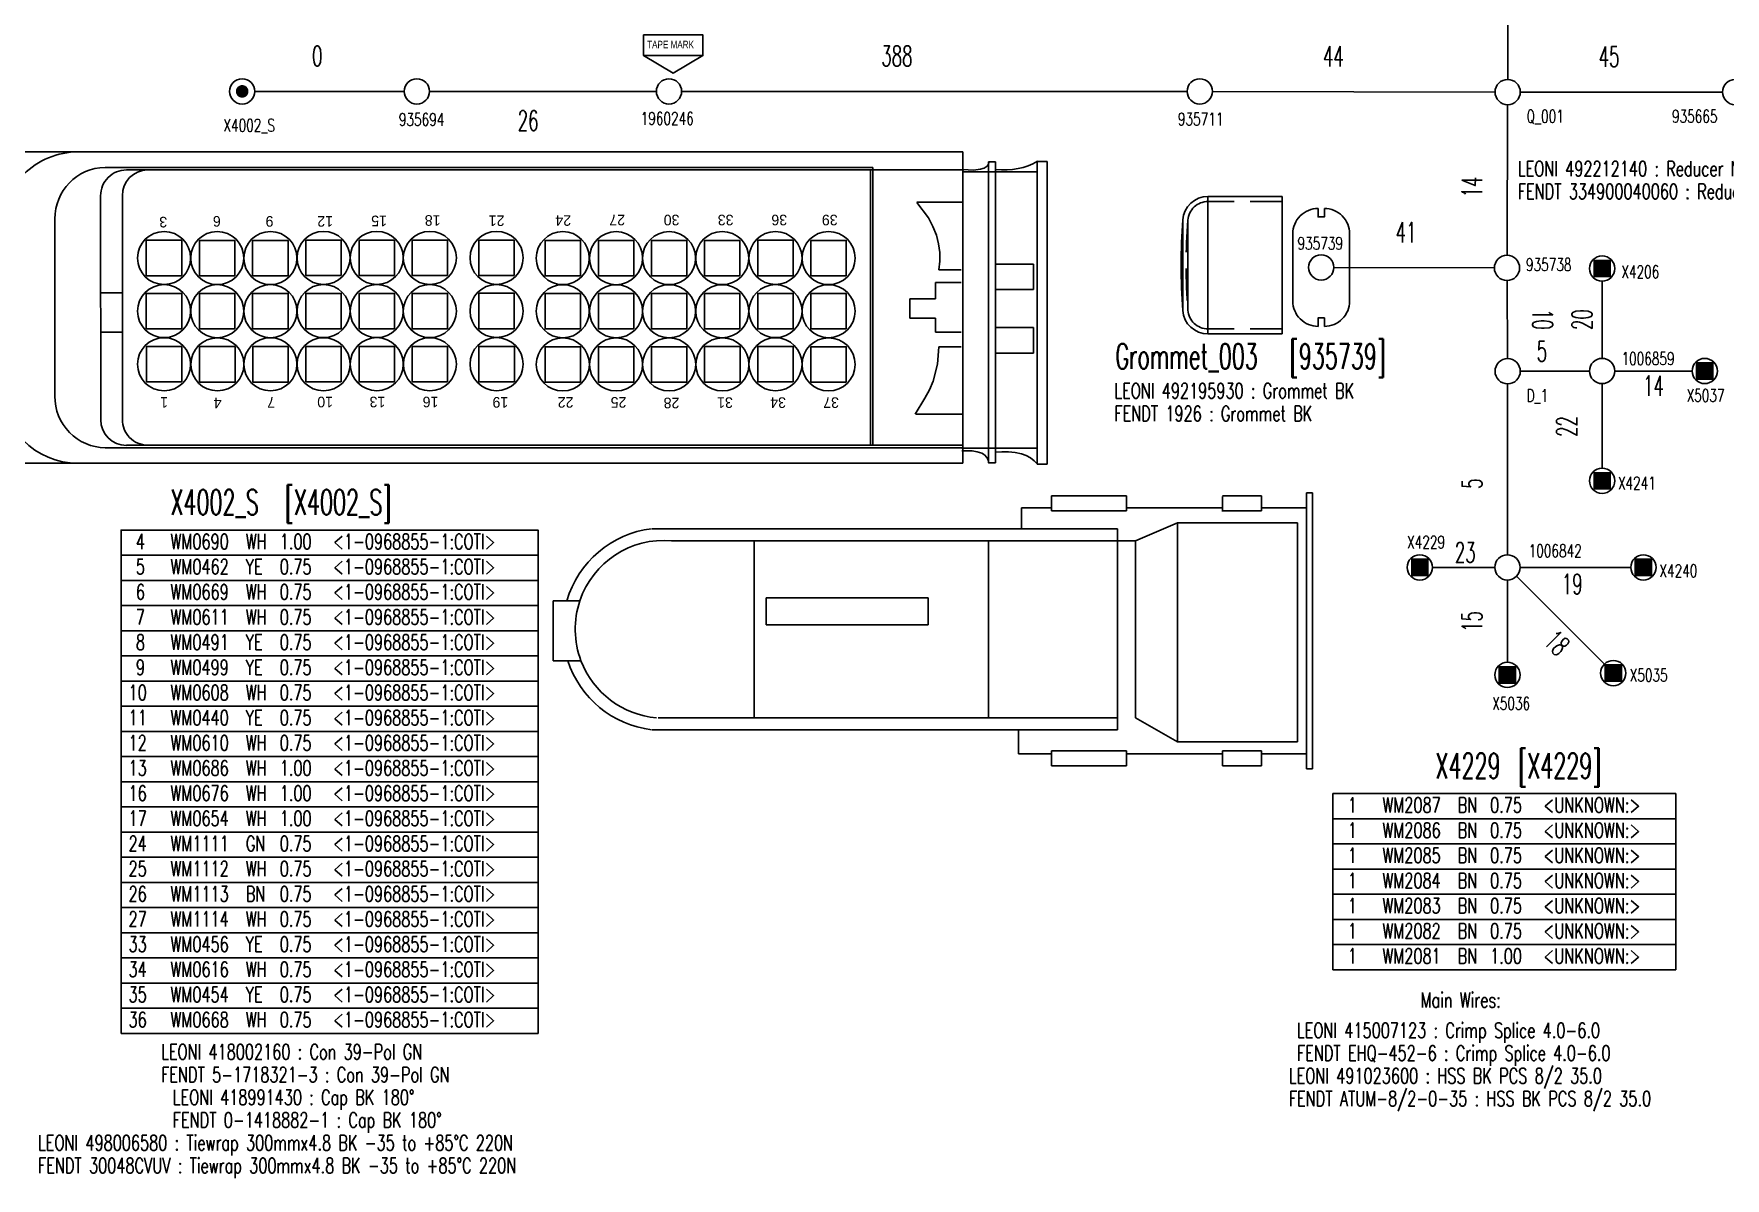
# Model space of a CAD drawing. Header units: millimetres. Extents: x -1 to 4489, y 0 to 1364.
# Drawn here: x 2803 to 3137.6, y 526.5 to 753 of the extents above; entities that cross this region are included whole.
import ezdxf

# ---------------------------------------------------------------- set-up
doc = ezdxf.new("R2010")
doc.units = ezdxf.units.MM
doc.linetypes.add('HIDDEN', pattern=[9.524999999999999, 6.35, -3.175])
doc.layers.add('A_ACHSEN', color=7, linetype='Continuous')
doc.layers.add('LAYER_0', color=7, linetype='Continuous')
doc.styles.add('HS-BUNDLE-DIMENSION', font='ROMANS.SHX', dxfattribs={"width": 0.6, "height": 4})
doc.styles.add('HS-COMP-DESCRIPTION', font='ROMANS.SHX', dxfattribs={"width": 0.6, "height": 5})
doc.styles.add('HS-NODE', font='ROMANS.SHX', dxfattribs={"width": 0.7, "height": 2.5})
doc.styles.add('HS-PART-NO', font='ROMANS.SHX', dxfattribs={"width": 0.7, "height": 3})
doc.styles.add('HS-WIRE', font='ROMANS.SHX', dxfattribs={"width": 0.7, "height": 3})
doc.linetypes.add('NW_19_FHW_OPEN', pattern='A,0.0001,["=",Standard,S=0.4,R=0,X=0,Y=-0.2],-0.0001,["[]",Standard,S=0.3,R=0,X=-0.05,Y=-0.15],-0.2', length=0.2002)
doc.linetypes.add('NW_19_PA6_CLOSED', pattern='A,0.0001,["=",Standard,S=0.4,R=0,X=0,Y=-0.2],-0.0001,["[]",Standard,S=0.3,R=0,X=-0.05,Y=-0.15],-0.2', length=0.2002)

# ---------------------------------------------------------------- blocks, each defined once
blk = doc.blocks.new('418002160')
at = {"layer": 'LAYER_0', "color": 7}
for points in [[(-95.83933970900162, 62.07541171625662), (-97.81643510900162, 62.07541171625662)], [(-97.81643510900162, 62.07541171625662), (-97.81643510900162, 2.17711171625664)], [(-95.90261970900161, 62.07541171625662), (-95.27751970900161, 61.37541171625664), (-94.5173897090016, 60.80141171625664), (-93.6693397090016, 60.35341171625663), (-92.77725970900161, 60.03141171625663), (-91.49583970900161, 59.75841171625663), (-90.18452970900162, 59.63941171625663), (-88.86152970900162, 59.63241171625663), (-87.54692970900162, 59.70941171625664)], [(-95.83933970900162, 2.17711171625664), (-95.83933970900162, 62.07541171625662)], [(-87.61062970900161, 2.241511716256639), (-87.61062970900161, 61.81641171625664)], [(-87.61062970900161, 61.81641171625664), (-86.2071297090016, 61.81641171625664)], [(-86.27082970900162, 61.87941171625663), (-86.24352970900162, 61.57841171625664), (-86.16302970900162, 61.28441171625663), (-85.87392970900162, 60.71741171625663), (-85.44692970900161, 60.24141171625664), (-84.93172970900162, 59.90541171625664), (-83.97482970900161, 59.59041171625663), (-82.96612970900162, 59.44341171625663), (-81.93572970900162, 59.41541171625663), (-80.91302970900162, 59.45741171625663)], [(-86.2071297090016, 61.81641171625664), (-86.2071297090016, 2.241511716256639)], [(-81.16782970900161, 0.2633117162566379), (-81.16782970900161, 61.87941171625663)], [(-81.16782970900161, 61.87941171625663), (93.86087029099838, 61.87941171625663)], [(93.86087029099838, 61.87941171625663), (108.5958702909984, 61.87941171625663)], [(109.1698702909984, 61.87941171625663), (109.1698702909984, 0.2633117162566379)], [(-87.54692970900162, 58.88341171625663), (-95.90261970900161, 58.88341171625663)], [(-80.91302970900162, 58.88341171625663), (-87.54692970900162, 58.88341171625663)], [(-81.10412970900161, 58.82041171625663), (88.52687029099837, 58.82041171625663)], [(-81.10202970900161, 58.27441171625664), (80.14787029099838, 58.30941171625663)], [(-63.37172970900161, 3.325111716256643), (-63.37172970900161, 58.30941171625663)], [(-62.87472970900163, 3.835411716256644), (-62.87472970900163, 58.30941171625663)], [(79.67187029099838, 58.30941171625663), (84.32687029099839, 58.30941171625663)], [(-71.85292970900161, 52.18441171625663), (-81.10412970900161, 52.18441171625663)], [(-76.38192970900161, 38.84591171625664), (-76.14392970900161, 42.30391171625664), (-75.29762970900161, 45.66741171625664), (-74.55772970900162, 47.36141171625663), (-73.63932970900161, 48.97841171625663), (-71.72552970900162, 52.18441171625663)], [(85.11087029099838, 53.21341171625663), (85.11087029099838, 8.932811716256637)], [(89.40187029099837, 53.27641171625663), (89.42987029099834, 8.941211716256632)], [(98.45287029099839, 48.61441171625664), (98.45287029099839, 13.53111171625665)], [(-58.09512970900161, 45.81091171625663), (-51.09512970900161, 45.81091171625663), (-51.09512970900161, 38.81091171625664), (-58.09512970900161, 38.81091171625664), (-58.09512970900161, 45.81091171625663)], [(-47.58882970900162, 45.79621171625664), (-40.58882970900162, 45.79621171625664), (-40.58882970900162, 38.79691171625663), (-47.58882970900162, 38.79691171625663), (-47.58882970900162, 45.79621171625664)], [(-37.07132970900162, 45.81021171625663), (-30.07132970900162, 45.81021171625663), (-30.07132970900162, 38.81021171625663), (-37.07132970900162, 38.81021171625663), (-37.07132970900162, 45.81021171625663)], [(-26.54612970900163, 45.82281171625664), (-19.54612970900163, 45.82281171625664), (-19.54612970900163, 38.82351171625663), (-26.54612970900163, 38.82351171625663), (-26.54612970900163, 45.82281171625664)], [(-16.04612970900163, 45.82701171625662), (-9.046129709001633, 45.82701171625662), (-9.046129709001633, 38.82771171625663), (-16.04612970900163, 38.82771171625663), (-16.04612970900163, 45.82701171625662)], [(-5.511129709001608, 45.81721171625664), (1.488870290998392, 45.81721171625664), (1.488870290998392, 38.81721171625664), (-5.511129709001608, 38.81721171625664), (-5.511129709001608, 45.81721171625664)], [(7.578870290998367, 45.77171171625663), (14.57887029099837, 45.77171171625663), (14.57887029099837, 38.77171171625663), (7.578870290998367, 38.77171171625663), (7.578870290998367, 45.77171171625663)], [(20.78787029099837, 45.79131171625663), (27.78787029099837, 45.79131171625663), (27.78787029099837, 38.79131171625664), (20.78787029099837, 38.79131171625664), (20.78787029099837, 45.79131171625663)], [(31.29487029099838, 45.77661171625664), (38.29487029099838, 45.77661171625664), (38.29487029099838, 38.77731171625665), (31.29487029099838, 38.77731171625665), (31.29487029099838, 45.77661171625664)], [(41.80887029099836, 45.79061171625663), (48.80887029099836, 45.79061171625663), (48.80887029099836, 38.79061171625663), (41.80887029099836, 38.79061171625663), (41.80887029099836, 45.79061171625663)], [(52.33687029099838, 45.80321171625663), (59.33687029099838, 45.80321171625663), (59.33687029099838, 38.80391171625664), (52.33687029099838, 38.80391171625664), (52.33687029099838, 45.80321171625663)], [(62.82987029099837, 45.80741171625664), (69.82987029099837, 45.80741171625664), (69.82987029099837, 38.80811171625665), (62.82987029099837, 38.80811171625665), (62.82987029099837, 45.80741171625664)], [(73.37187029099837, 45.79761171625664), (80.37187029099837, 45.79761171625664), (80.37187029099837, 38.79761171625664), (73.37187029099837, 38.79761171625664), (73.37187029099837, 45.79761171625664)], [(-95.13744970900161, 40.06671171625663), (-87.54692970900162, 40.06671171625663)], [(-95.13744970900161, 35.02741171625664), (-95.13744970900161, 40.06671171625663)], [(-76.38192970900161, 38.84591171625664), (-80.78282970900162, 38.84591171625664)], [(-87.54692970900162, 35.02741171625664), (-95.13744970900161, 35.02741171625664)], [(-80.78282970900162, 35.93461171625664), (-75.74352970900162, 35.93461171625664)], [(-75.74352970900162, 35.93461171625664), (-75.74352970900162, 33.15351171625665)], [(-58.08532970900163, 35.29201171625664), (-51.08462970900162, 35.29201171625664), (-51.08462970900162, 28.29201171625664), (-58.08532970900163, 28.29201171625664), (-58.08532970900163, 35.29201171625664)], [(-47.57832970900162, 35.27801171625664), (-40.57832970900162, 35.27801171625664), (-40.57832970900162, 28.27801171625664), (-47.57832970900162, 28.27801171625664), (-47.57832970900162, 35.27801171625664)], [(-37.06082970900162, 35.29131171625664), (-30.06082970900161, 35.29131171625664), (-30.06082970900161, 28.29201171625664), (-37.06082970900162, 28.29201171625664), (-37.06082970900162, 35.29131171625664)], [(-26.53912970900163, 35.30461171625664), (-19.53912970900163, 35.30461171625664), (-19.53912970900163, 28.30461171625664), (-26.53912970900163, 28.30461171625664), (-26.53912970900163, 35.30461171625664)], [(-16.03912970900163, 35.30881171625664), (-9.039129709001628, 35.30881171625664), (-9.039129709001628, 28.30881171625664), (-16.03912970900163, 28.30881171625664), (-16.03912970900163, 35.30881171625664)], [(-5.497129709001626, 35.29831171625665), (1.502870290998374, 35.29831171625665), (1.502870290998374, 28.29901171625664), (-5.497129709001626, 28.29901171625664), (-5.497129709001626, 35.29831171625665)], [(7.5858702909984, 35.25281171625664), (14.5858702909984, 35.25281171625664), (14.5858702909984, 28.25351171625664), (7.5858702909984, 28.25351171625664), (7.5858702909984, 35.25281171625664)], [(20.79487029099838, 35.27241171625664), (27.79487029099838, 35.27241171625664), (27.79487029099838, 28.27241171625664), (20.79487029099838, 28.27241171625664), (20.79487029099838, 35.27241171625664)], [(31.30187029099838, 35.25771171625664), (38.30187029099838, 35.25771171625664), (38.30187029099838, 28.25841171625665), (31.30187029099838, 28.25841171625665), (31.30187029099838, 35.25771171625664)], [(41.82287029099837, 35.27171171625663), (48.82287029099837, 35.27171171625663), (48.82287029099837, 28.27241171625664), (41.82287029099837, 28.27241171625664), (41.82287029099837, 35.27171171625663)], [(52.34387029099838, 35.28431171625665), (59.34387029099838, 35.28431171625665), (59.34387029099838, 28.28501171625665), (52.34387029099838, 28.28501171625665), (52.34387029099838, 35.28431171625665)], [(62.84387029099838, 35.28921171625663), (69.84387029099838, 35.28921171625663), (69.84387029099838, 28.28921171625663), (62.84387029099838, 28.28921171625663), (62.84387029099838, 35.28921171625663)], [(73.37887029099838, 35.27871171625664), (80.37887029099838, 35.27871171625664), (80.37887029099838, 28.27941171625663), (73.37887029099838, 28.27941171625663), (73.37887029099838, 35.27871171625664)], [(85.11087029099838, 35.95141171625664), (89.40187029099837, 35.97101171625663)], [(-70.6412297090016, 33.15351171625665), (-75.71202970900161, 33.15351171625665)], [(-70.6412297090016, 29.33011171625664), (-70.6412297090016, 33.15351171625665)], [(-95.13744970900161, 27.50031171625663), (-87.67432970900161, 27.50031171625663)], [(-95.13744970900161, 22.46101171625664), (-95.13744970900161, 27.50031171625663)], [(-75.74352970900162, 29.33011171625664), (-75.74352970900162, 26.11501171625663)], [(-75.71202970900161, 29.33011171625664), (-70.6412297090016, 29.33011171625664)], [(85.11087029099838, 28.14431171625664), (89.40887029099838, 28.14011171625664)], [(-75.74352970900162, 26.11501171625663), (-80.78282970900162, 26.11501171625663)], [(-80.78282970900162, 23.63841171625664), (-76.38192970900161, 23.63841171625664)], [(-76.38192970900161, 23.63841171625664), (-76.58422970900162, 21.92061171625664), (-76.57722970900161, 20.17761171625664), (-76.36092970900161, 18.44931171625664), (-75.93532970900162, 16.77351171625664), (-75.23392970900161, 15.00601171625664), (-74.32602970900162, 13.32251171625664), (-72.04472970900161, 10.25581171625663)], [(-58.08532970900163, 24.77801171625664), (-51.08462970900162, 24.77801171625664), (-51.08462970900162, 17.77871171625664), (-58.08532970900163, 17.77871171625664), (-58.08532970900163, 24.77801171625664)], [(-47.57832970900162, 24.76401171625665), (-40.57832970900162, 24.76401171625665), (-40.57832970900162, 17.76401171625665), (-47.57832970900162, 17.76401171625665), (-47.57832970900162, 24.76401171625665)], [(-37.06082970900162, 24.77801171625664), (-30.06082970900161, 24.77801171625664), (-30.06082970900161, 17.77801171625664), (-37.06082970900162, 17.77801171625664), (-37.06082970900162, 24.77801171625664)], [(-26.53912970900163, 24.79061171625663), (-19.53912970900163, 24.79061171625663), (-19.53912970900163, 17.79061171625665), (-26.53912970900163, 17.79061171625665), (-26.53912970900163, 24.79061171625663)], [(-16.03912970900163, 24.79481171625663), (-9.039129709001628, 24.79481171625663), (-9.039129709001628, 17.79551171625664), (-16.03912970900163, 17.79551171625664), (-16.03912970900163, 24.79481171625663)], [(-5.497129709001626, 24.78501171625665), (1.502870290998374, 24.78501171625665), (1.502870290998374, 17.78501171625665), (-5.497129709001626, 17.78501171625665), (-5.497129709001626, 24.78501171625665)], [(7.5858702909984, 24.73951171625664), (14.5858702909984, 24.73951171625664), (14.5858702909984, 17.73951171625664), (7.5858702909984, 17.73951171625664), (7.5858702909984, 24.73951171625664)], [(20.79487029099838, 24.75841171625665), (27.79487029099838, 24.75841171625665), (27.79487029099838, 17.75911171625664), (20.79487029099838, 17.75911171625664), (20.79487029099838, 24.75841171625665)], [(31.30187029099838, 24.74441171625664), (38.30187029099838, 24.74441171625664), (38.30187029099838, 17.74441171625664), (31.30187029099838, 17.74441171625664), (31.30187029099838, 24.74441171625664)], [(41.82287029099837, 24.75841171625665), (48.82287029099837, 24.75841171625665), (48.82287029099837, 17.75841171625665), (41.82287029099837, 17.75841171625665), (41.82287029099837, 24.75841171625665)], [(52.34387029099838, 24.77101171625664), (59.34387029099838, 24.77101171625664), (59.34387029099838, 17.77101171625664), (52.34387029099838, 17.77101171625664), (52.34387029099838, 24.77101171625664)], [(62.84387029099838, 24.77521171625663), (69.84387029099838, 24.77521171625663), (69.84387029099838, 17.77521171625663), (62.84387029099838, 17.77521171625663), (62.84387029099838, 24.77521171625663)], [(73.37887029099838, 24.76541171625664), (80.37887029099838, 24.76541171625664), (80.37887029099838, 17.76541171625664), (73.37887029099838, 17.76541171625664), (73.37887029099838, 24.76541171625664)], [(-87.67432970900161, 22.46101171625664), (-95.13744970900161, 22.46101171625664)], [(-72.04612970900162, 10.21381171625664), (-81.10412970900161, 10.21381171625664)], [(-95.90261970900161, 2.112711716256641), (-94.99779970900161, 2.599911716256642), (-94.0513297090016, 3.007311716256638), (-93.07356970900162, 3.335611716256636), (-92.07571970900162, 3.580611716256641), (-90.98609970900162, 3.752811716256637), (-89.8835297090016, 3.836811716256641), (-88.77612970900162, 3.841011716256645), (-87.67432970900161, 3.77171171625664)], [(-95.83933970900162, 4.218311716256636), (-87.61062970900161, 4.218311716256636)], [(-87.61062970900161, 4.218311716256636), (-81.23152970900162, 4.218311716256636)], [(-86.27082970900162, 2.241511716256639), (-86.26452970900161, 2.45921171625664), (-86.1994297090016, 2.672711716256643), (-86.08602970900162, 2.876411716256641), (-85.93342970900162, 3.065411716256634), (-85.75142970900161, 3.235511716256639), (-85.54912970900162, 3.381811716256635), (-85.33632970900162, 3.497311716256633), (-85.12282970900162, 3.580611716256641), (-84.65172970900161, 3.701011716256644), (-84.17222970900161, 3.782911716256642), (-83.68712970900162, 3.831911716256641), (-83.19712970900162, 3.852911716256642), (-82.21152970900161, 3.834711716256642), (-81.23152970900162, 3.77171171625664)], [(79.69987029099838, 3.835411716256644), (-81.35892970900161, 3.835411716256644)], [(84.32687029099839, 3.835411716256644), (79.67187029099838, 3.835411716256644)], [(-97.81643510900162, 2.17711171625664), (-95.83933970900162, 2.17711171625664)], [(-86.2071297090016, 2.241511716256639), (-87.61062970900161, 2.241511716256639)], [(93.86087029099838, 0.2633117162566379), (-81.16782970900161, 0.2633117162566379)], [(88.52687029099837, 3.325111716256643), (-63.37172970900161, 3.325111716256643)], [(108.5958702909984, 0.2633117162566379), (93.86087029099838, 0.2633117162566379)]]:
    blk.add_lwpolyline(points, dxfattribs=at)
for centre in [(-54.59582970900162, 42.31091171625663), (-44.08882970900162, 42.29691171625663), (-33.57132970900162, 42.31091171625663), (-23.04612970900163, 42.32351171625663), (-12.54612970900163, 42.32771171625663), (-2.011129709001608, 42.31721171625664), (11.07887029099837, 42.27171171625663), (24.28787029099837, 42.29131171625664), (34.79487029099838, 42.27731171625663), (45.30887029099836, 42.29061171625663), (55.83687029099838, 42.30391171625664), (66.32987029099837, 42.30811171625663), (76.87187029099837, 42.29761171625664), (-54.58532970900163, 31.79201171625664), (-44.07832970900162, 31.77801171625664), (-33.56082970900161, 31.79201171625664), (-23.03912970900163, 31.80461171625664), (-12.53912970900163, 31.80881171625664), (-2.004129709001631, 31.79901171625664), (11.0858702909984, 31.75351171625664), (24.29487029099838, 31.77241171625664), (34.80187029099838, 31.75841171625665), (45.32287029099837, 31.77241171625664), (55.84387029099838, 31.78501171625665), (66.34387029099838, 31.78921171625663), (76.87887029099838, 31.77941171625663), (-54.58532970900163, 21.27871171625664), (-44.07832970900162, 21.26471171625663), (-33.56082970900161, 21.27801171625664), (-23.03912970900163, 21.29131171625664), (-12.53912970900163, 21.29551171625664), (-2.004129709001631, 21.28501171625665), (11.0858702909984, 21.23951171625664), (24.29487029099838, 21.25911171625664), (34.80187029099838, 21.24441171625664), (45.32287029099837, 21.25841171625665), (55.84387029099838, 21.27101171625664), (66.34387029099838, 21.27591171625664), (76.87887029099838, 21.26541171625664)]:
    blk.add_circle(centre, 5.249859999999999, dxfattribs=at)
for centre, radius, start, end in [((93.86087029099838, 46.57321171625662), 15.3097, 0, 90), ((80.07787029099836, 53.27641171625663), 5.031879999999999, 359.25, 89.25400000000057), ((84.29887029099837, 53.26941171625663), 5.10328, 0.03320300000024431, 90), ((88.38687029099839, 48.74741171625664), 10.0695, 359.2200000000002, 89.22099999999944), ((88.38687029099839, 13.39391171625664), 10.0695, 270.7800000000002, 0.7793000000001382), ((93.86087029099838, 15.57231171625664), 15.3097, 270, 0), ((80.07787029099836, 8.867011716256641), 5.031879999999999, 270.7500000000009, 0.7460900000000742), ((84.32687029099839, 8.938411716256638), 5.10328, 270, 0.03320300000024431)]:
    blk.add_arc(centre, radius, start, end, dxfattribs=at)
for s, p in [('37', (-56.64612970900161, 48.83141171625662)), ('34', (-46.1650297090016, 48.83141171625662)), ('31', (-35.65592970900161, 48.83141171625662)), ('28', (-25.07612970900161, 48.91541171625663)), ('25', (-14.59712970900162, 48.78241171625663)), ('22', (-4.132129709001617, 48.78241171625663)), ('19', (8.77587029099837, 48.78241171625663)), ('16', (22.58687029099838, 48.71241171625664)), ('13', (33.09387029099838, 48.71241171625664)), ('10', (43.43987029099839, 48.71241171625664)), ('7', (54.91287029099837, 48.80341171625663)), ('4', (65.48987029099837, 48.88741171625664)), ('1', (76.08087029099838, 48.80341171625663)), ('39', (-56.38362970900161, 12.70161171625664)), ('36', (-46.39042970900161, 12.70161171625664)), ('33', (-35.78962970900162, 12.70161171625664)), ('30', (-25.09012970900162, 12.70161171625664)), ('27', (-14.33112970900163, 12.70161171625664)), ('24', (-3.656129709001618, 12.78911171625664)), ('21', (9.517870290998388, 12.83321171625664)), ('18', (22.17387029099837, 12.78911171625664)), ('15', (32.77187029099838, 12.87661171625665)), ('12', (43.43287029099835, 12.96411171625664)), ('9', (55.22087029099836, 12.96411171625664)), ('6', (65.65087029099837, 12.96411171625664)), ('3', (76.25587029099839, 13.11461171625665))]:
    blk.add_text(s, height=2.10021, dxfattribs=at).set_placement(p)
blk = doc.blocks.new('418991430')
at = {"layer": 'LAYER_0', "color": 7}
for points in [[(85.61769139511694, 77.12059965912233), (86.80569139511694, 77.12059965912233)], [(85.61769139511694, 22.47259965912232), (85.61769139511694, 77.12059965912233)], [(86.80569139511694, 77.12059965912233), (86.80569139511694, 22.47259965912232)], [(29.18769139511692, 69.99259965912233), (29.18769139511692, 74.15059965912235)], [(29.18769139511692, 74.15059965912235), (35.12769139511692, 74.15059965912235)], [(35.12769139511692, 76.52659965912233), (49.97769139511693, 76.52659965912233)], [(35.12769139511692, 73.55422365912233), (35.12769139511692, 76.52659965912233)], [(49.97769139511693, 76.52659965912233), (49.97769139511693, 73.55422365912233)], [(49.97769139511693, 74.15059965912235), (68.98569139511693, 74.15059965912235)], [(68.98569139511693, 76.52659965912233), (76.70769139511692, 76.52659965912233)], [(68.98569139511693, 73.70391165912233), (68.98569139511693, 76.3769116591223)], [(76.70769139511692, 76.52659965912233), (76.70769139511692, 73.55422365912233)], [(76.70769139511692, 74.15059965912235), (85.61769139511694, 74.15059965912235)], [(49.97769139511693, 73.55422365912233), (35.12769139511692, 73.55422365912233)], [(51.7596913951169, 67.61659965912233), (60.07569139511693, 71.17822365912235)], [(60.07569139511693, 71.17822365912235), (83.83569139511694, 71.17822365912235)], [(60.07569139511693, 71.17822365912235), (60.07569139511693, 27.81859965912231)], [(76.70769139511692, 73.55422365912233), (68.84313139511693, 73.55422365912233)], [(83.83569139511694, 27.81859965912231), (83.83569139511694, 71.17822365912235)], [(-43.86242860488305, 69.99259965912233), (48.19569139511694, 69.99259965912233)], [(-40.00142860488305, 67.61659965912233), (51.7596913951169, 67.61659965912233)], [(-23.66642860488306, 67.61659965912233), (-23.66642860488306, 32.57059965912234)], [(22.65369139511691, 67.61659965912233), (22.65369139511691, 32.57059965912234)], [(48.19569139511694, 69.99259965912233), (48.19569139511694, 30.19459965912232)], [(51.7596913951169, 67.61659965912233), (51.7596913951169, 32.57059965912234)], [(-63.46442860488308, 55.73659965912233), (-60.72727660488309, 55.73659965912233)], [(-63.46442860488308, 43.85422365912234), (-63.46442860488308, 55.73659965912233)], [(-60.72727660488309, 55.73659965912233), (-58.14218860488306, 55.73659965912233)], [(-21.29042860488307, 56.3305996591223), (10.77369139511691, 56.3305996591223)], [(-21.29042860488307, 50.98459965912231), (-21.29042860488307, 56.3305996591223)], [(10.77369139511691, 56.3305996591223), (10.77369139511691, 50.98459965912231)], [(10.77369139511691, 50.98459965912231), (-21.29042860488307, 50.98459965912231)], [(-60.54432460488309, 43.85422365912234), (-63.46442860488308, 43.85422365912234)], [(-57.92834860488306, 43.85422365912234), (-60.54432460488309, 43.85422365912234)], [(-39.01063660488305, 30.19459965912232), (-43.86242860488305, 30.19459965912232)], [(-40.00142860488305, 32.57059965912234), (-42.67442860488308, 32.57059965912234)], [(-31.73770060488307, 32.57059965912234), (-40.00142860488305, 32.57059965912234)], [(48.19569139511694, 30.19459965912232), (-39.01063660488305, 30.19459965912232)], [(48.19569139511694, 32.57059965912234), (-31.73770060488307, 32.57059965912234)], [(28.59369139511691, 30.19459965912232), (28.59369139511691, 25.44259965912232)], [(51.7596913951169, 32.57059965912234), (60.07569139511693, 27.81859965912231)], [(60.07569139511693, 27.81859965912231), (83.83569139511694, 27.81859965912231)], [(28.59369139511691, 25.44259965912232), (35.12769139511692, 25.44259965912232)], [(35.12769139511692, 26.03659965912231), (49.97769139511693, 26.03659965912231)], [(35.12769139511692, 25.44259965912232), (35.12769139511692, 26.03659965912231)], [(35.12769139511692, 23.06659965912231), (35.12769139511692, 25.44259965912232)], [(49.97769139511693, 26.03659965912231), (49.97769139511693, 25.44259965912232)], [(49.97769139511693, 25.44259965912232), (68.98569139511693, 25.44259965912232)], [(49.97769139511693, 25.44259965912232), (49.97769139511693, 23.06659965912231)], [(68.98569139511693, 26.03659965912231), (76.70769139511692, 26.03659965912231)], [(68.98569139511693, 25.44259965912232), (68.98569139511693, 26.03659965912231)], [(68.98569139511693, 23.06659965912231), (68.98569139511693, 25.44259965912232)], [(76.70769139511692, 26.03659965912231), (76.70769139511692, 25.44259965912232)], [(76.70769139511692, 25.44259965912232), (85.61769139511694, 25.44259965912232)], [(76.70769139511692, 25.44259965912232), (76.70769139511692, 23.06659965912231)], [(49.97769139511693, 23.06659965912231), (35.12769139511692, 23.06659965912231)], [(76.70769139511692, 23.06659965912231), (68.98569139511693, 23.06659965912231)], [(86.80569139511694, 22.47259965912232), (85.61769139511694, 22.47259965912232)]]:
    blk.add_lwpolyline(points, dxfattribs=at)
for radius, start, end in [(20.0527272, 97.09300000000016, 163.6599999999994), (17.5852512, 85.15599999999972, 161.2799999999994), (17.5852512, 161.2799999999994, 200.7700000000004), (20.0527272, 198.1200000000002, 262.9099999999999), (17.5852512, 200.7700000000004, 265.1599999999996)]:
    blk.add_arc((-41.48642860488305, 50.09359965912232), radius, start, end, dxfattribs=at)
blk = doc.blocks.new('497003101')
at = {"layer": 'LAYER_0', "color": 7}
for points in [[(-5.8712, 7.555600000000005), (-5.8712, 3.4916), (5.868, 3.4916), (5.868, 7.555600000000005), (-5.8712, 7.555600000000005)], [(-5.8712, 3.4916), (0, 0), (5.868, 3.4916)]]:
    blk.add_lwpolyline(points, dxfattribs=at)
at = {"layer": 'LAYER_0', "color": 7, "oblique": 0.8, "width": 0.8}
blk.add_text('TAPE MARK', height=1.5, dxfattribs=at).set_placement((-5.186189014176543, 4.909652966348208))
blk = doc.blocks.new('A$C757F0606')
at = {"layer": 'A_ACHSEN', "color": 7, "linetype": 'Continuous'}
for p, q in [((19.99603027134737, 27.19999998346421), (5.304593652047799, 27.19999998346421)), ((19.99603027134737, -1.653583581173734e-08), (19.99603027134737, 27.19999998346421)), ((19.99603027134737, -1.653583581173734e-08), (5.304593652047799, -1.653583581173734e-08))]:
    blk.add_line(p, q, dxfattribs=at)
at = {"layer": 'A_ACHSEN', "color": 9, "linetype": 'Continuous'}
for p, q in [((5.304593652047799, 27.19999998346421), (5.304593652047799, -1.653583581173734e-08)), ((0.3174504595475014, 22.55833331676425), (0.3174504595475014, 4.64166665016424)), ((1.314879098047925, 4.713333316764221), (1.314879098047925, 22.48666665016415))]:
    blk.add_line(p, q, dxfattribs=at)
at = {"layer": 'A_ACHSEN', "color": 8, "linetype": 'HIDDEN'}
for p, q in [((19.99603027134737, 26.19999998346421), (5.304593652047799, 26.19999998346421)), ((19.99603027134737, 0.9999999834641642), (5.304593652047799, 0.9999999834641642))]:
    blk.add_line(p, q, dxfattribs=at)
at = {"layer": 'A_ACHSEN', "color": 7, "linetype": 'Continuous'}
for centre, radius, start, end in [((5.304593652047799, 22.19999998346421), 5, 90, 175.8902793381988), ((124.9960302713474, 13.59999998346419), 125, 175.8902793381988, 184.1097206618012), ((5.304593652047799, 4.999999983464164), 5, 184.1097206618012, 270)]:
    blk.add_arc(centre, radius, start, end, dxfattribs=at)
at = {"layer": 'A_ACHSEN', "color": 8, "linetype": 'HIDDEN'}
for centre, radius, start, end in [((5.304593652047799, 22.19999998346421), 4, 90, 175.8902793381988), ((124.9960302713474, 13.59999998346419), 124, 175.8902793381988, 184.1097206618012), ((5.304593652047799, 4.999999983464164), 4, 184.1097206618012, 270)]:
    blk.add_arc(centre, radius, start, end, dxfattribs=at)

msp = doc.modelspace()

# ---------------------------------------------------------------- linework, layer by layer
at = {"color": 7, "ltscale": 8}
for points in [[(3094.571097707475, 743.9352992378263), (3094.667039292525, 785.1847197621737)], [(2846.721889, 741.568116), (2876.276944, 741.568116)], [(3036.153936057438, 741.5626650576087), (3092.065288942561, 741.4407569423913)], [(3097.065283, 741.435306), (3137.065283, 741.435306)], [(3094.444426541865, 709.1332075021897), (3094.555929458135, 738.9353234978103)], [(3094.45099170587, 704.1332756815531), (3094.54936429413, 688.684376318447)], [(3113.246316, 688.73283), (3113.246316, 704.012564)], [(3097.065274608287, 686.1909045376082), (3110.746324391713, 686.2263524623919)], [(3115.746316, 686.23283), (3131.048897, 686.23283)], [(3094.516136640041, 649.872707710195), (3094.561899359959, 683.684429289805)], [(3113.246316, 667.012564), (3113.246316, 683.73283)], [(3079.682629, 647.37271), (3092.012753, 647.37271)], [(3097.012753, 647.37271), (3118.91448, 647.37271)], [(3094.512753, 628.594464), (3094.512753, 644.87271)], [(3096.281732314406, 645.6061562405002), (3113.687343685594, 628.2244107594998)]]:
    msp.add_lwpolyline(points, dxfattribs=at)
at = {"color": 7, "linetype": 'Continuous'}
for points in [[(2843.596889, 741.568116, 1.25, 1.25, 1), (2844.846889, 741.568116, 1.25, 1.25, 1)], [(3112.362432522724, 705.6286805195507, 1.767766960898598, 1.767766960898598, 0), (3114.130199483622, 705.6286805195507, 1.767766960898598, 1.767766960898598, 0), (3114.130199483622, 707.3964474804493, 1.767766960898598, 1.767766960898598, 0), (3112.362432522724, 707.3964474804493, 1.767766960898598, 1.767766960898598, 0)], [(3112.362432522724, 707.3964474804493, 1.767766960898598, 1.767766960898598, 0), (3114.130199483622, 707.3964474804493, 1.767766960898598, 1.767766960898598, 0), (3114.130199483622, 705.6286805195507, 1.767766960898598, 1.767766960898598, 0), (3112.362432522724, 705.6286805195507, 1.767766960898598, 1.767766960898598, 0)], [(3132.665013522724, 685.3489465195507, 1.767766960898598, 1.767766960898598, 0), (3134.432780483622, 685.3489465195507, 1.767766960898598, 1.767766960898598, 0), (3134.432780483622, 687.1167134804493, 1.767766960898598, 1.767766960898598, 0), (3132.665013522724, 687.1167134804493, 1.767766960898598, 1.767766960898598, 0)], [(3132.665013522724, 687.1167134804493, 1.767766960898598, 1.767766960898598, 0), (3134.432780483622, 687.1167134804493, 1.767766960898598, 1.767766960898598, 0), (3134.432780483622, 685.3489465195507, 1.767766960898598, 1.767766960898598, 0), (3132.665013522724, 685.3489465195507, 1.767766960898598, 1.767766960898598, 0)], [(3112.362432522724, 663.6286805195507, 1.767766960898598, 1.767766960898598, 0), (3114.130199483622, 663.6286805195507, 1.767766960898598, 1.767766960898598, 0), (3114.130199483622, 665.3964474804493, 1.767766960898598, 1.767766960898598, 0), (3112.362432522724, 665.3964474804493, 1.767766960898598, 1.767766960898598, 0)], [(3112.362432522724, 665.3964474804493, 1.767766960898598, 1.767766960898598, 0), (3114.130199483622, 665.3964474804493, 1.767766960898598, 1.767766960898598, 0), (3114.130199483622, 663.6286805195507, 1.767766960898598, 1.767766960898598, 0), (3112.362432522724, 663.6286805195507, 1.767766960898598, 1.767766960898598, 0)], [(3076.298745522724, 646.4888265195507, 1.767766960898598, 1.767766960898598, 0), (3078.066512483622, 646.4888265195507, 1.767766960898598, 1.767766960898598, 0), (3078.066512483622, 648.2565934804493, 1.767766960898598, 1.767766960898598, 0), (3076.298745522724, 648.2565934804493, 1.767766960898598, 1.767766960898598, 0)], [(3076.298745522724, 648.2565934804493, 1.767766960898598, 1.767766960898598, 0), (3078.066512483622, 648.2565934804493, 1.767766960898598, 1.767766960898598, 0), (3078.066512483622, 646.4888265195507, 1.767766960898598, 1.767766960898598, 0), (3076.298745522724, 646.4888265195507, 1.767766960898598, 1.767766960898598, 0)], [(3120.530596522723, 646.4888265195507, 1.767766960898598, 1.767766960898598, 0), (3122.298363483622, 646.4888265195507, 1.767766960898598, 1.767766960898598, 0), (3122.298363483622, 648.2565934804493, 1.767766960898598, 1.767766960898598, 0), (3120.530596522723, 648.2565934804493, 1.767766960898598, 1.767766960898598, 0)], [(3120.530596522723, 648.2565934804493, 1.767766960898598, 1.767766960898598, 0), (3122.298363483622, 648.2565934804493, 1.767766960898598, 1.767766960898598, 0), (3122.298363483622, 646.4888265195507, 1.767766960898598, 1.767766960898598, 0), (3120.530596522723, 646.4888265195507, 1.767766960898598, 1.767766960898598, 0)], [(3093.628869522724, 625.2105805195507, 1.767766960898598, 1.767766960898598, 0), (3095.396636483622, 625.2105805195507, 1.767766960898598, 1.767766960898598, 0), (3095.396636483622, 626.9783474804493, 1.767766960898598, 1.767766960898598, 0), (3093.628869522724, 626.9783474804493, 1.767766960898598, 1.767766960898598, 0)], [(3093.628869522724, 626.9783474804493, 1.767766960898598, 1.767766960898598, 0), (3095.396636483622, 626.9783474804493, 1.767766960898598, 1.767766960898598, 0), (3095.396636483622, 625.2105805195507, 1.767766960898598, 1.767766960898598, 0), (3093.628869522724, 625.2105805195507, 1.767766960898598, 1.767766960898598, 0)], [(3114.572439522723, 625.5739735195507, 1.767766960898598, 1.767766960898598, 0), (3116.340206483622, 625.5739735195507, 1.767766960898598, 1.767766960898598, 0), (3116.340206483622, 627.3417404804493, 1.767766960898598, 1.767766960898598, 0), (3114.572439522723, 627.3417404804493, 1.767766960898598, 1.767766960898598, 0)], [(3114.572439522723, 627.3417404804493, 1.767766960898598, 1.767766960898598, 0), (3116.340206483622, 627.3417404804493, 1.767766960898598, 1.767766960898598, 0), (3116.340206483622, 625.5739735195507, 1.767766960898598, 1.767766960898598, 0), (3114.572439522723, 625.5739735195507, 1.767766960898598, 1.767766960898598, 0)]]:
    msp.add_lwpolyline(points, format="xyseb", close=True, dxfattribs=at)
at = {"color": 7, "linetype": 'NW_19_PA6_CLOSED', "ltscale": 8}
for points in [[(2881.276944, 741.568116), (2926.153338, 741.568116)], [(2931.153338, 741.568116), (3031.153942, 741.568116)]]:
    msp.add_lwpolyline(points, dxfattribs=at)
at = {"color": 5, "linetype": 'Continuous'}
for points in [[(3057.04947, 718.4035536666667), (3057.04947, 716.736887), (3058.29947, 716.736887), (3058.29947, 718.4035536666667)], [(3052.04947, 713.4035536666667), (3052.049469976068, 700.070220353526)], [(3063.29947, 713.4035536666667), (3063.299469976068, 700.0702203131408)], [(3057.049469958119, 695.070220335577), (3057.049469964102, 696.7368870022436), (3058.299469964102, 696.7368869977564), (3058.299469958119, 695.0702203310898)]]:
    msp.add_lwpolyline(points, dxfattribs=at)
at = {"color": 7, "linetype": 'NW_19_FHW_OPEN', "ltscale": 8}
msp.add_lwpolyline([(3060.174460060116, 706.729837225283), (3091.935082939885, 706.640274774717)], dxfattribs=at)
at = {"color": 7, "linetype": 'Continuous'}
for points in [[(2820.252608170714, 649.7855996878751), (2820.252608170714, 654.7655996878751), (2902.752608170714, 654.7655996878751), (2902.752608170714, 649.7855996878751), (2820.252608170714, 649.7855996878751)], [(2820.252608170714, 644.8055996878751), (2820.252608170714, 649.7855996878751), (2902.752608170714, 649.7855996878751), (2902.752608170714, 644.8055996878751), (2820.252608170714, 644.8055996878751)], [(2820.252608170714, 639.8255996878751), (2820.252608170714, 644.8055996878751), (2902.752608170714, 644.8055996878751), (2902.752608170714, 639.8255996878751), (2820.252608170714, 639.8255996878751)], [(2820.252608170714, 634.845599687875), (2820.252608170714, 639.8255996878751), (2902.752608170714, 639.8255996878751), (2902.752608170714, 634.845599687875), (2820.252608170714, 634.845599687875)], [(2820.252608170714, 629.8655996878751), (2820.252608170714, 634.8455996878752), (2902.752608170714, 634.8455996878752), (2902.752608170714, 629.8655996878751), (2820.252608170714, 629.8655996878751)], [(2820.252608170714, 624.8855996878751), (2820.252608170714, 629.8655996878751), (2902.752608170714, 629.8655996878751), (2902.752608170714, 624.8855996878751), (2820.252608170714, 624.8855996878751)], [(2820.252608170714, 619.9055996878751), (2820.252608170714, 624.8855996878751), (2902.752608170714, 624.8855996878751), (2902.752608170714, 619.9055996878751), (2820.252608170714, 619.9055996878751)], [(2820.252608170714, 614.9255996878751), (2820.252608170714, 619.9055996878751), (2902.752608170714, 619.9055996878751), (2902.752608170714, 614.9255996878751), (2820.252608170714, 614.9255996878751)], [(2820.252608170714, 609.9455996878751), (2820.252608170714, 614.9255996878751), (2902.752608170714, 614.9255996878751), (2902.752608170714, 609.9455996878751), (2820.252608170714, 609.9455996878751)], [(2820.252608170714, 604.965599687875), (2820.252608170714, 609.9455996878751), (2902.752608170714, 609.9455996878751), (2902.752608170714, 604.965599687875), (2820.252608170714, 604.965599687875)], [(2820.252608170714, 599.985599687875), (2820.252608170714, 604.965599687875), (2902.752608170714, 604.965599687875), (2902.752608170714, 599.985599687875), (2820.252608170714, 599.985599687875)], [(3059.999172311128, 597.6338348636328), (3059.999172311128, 602.6138348636329), (3127.799172311128, 602.6138348636329), (3127.799172311128, 597.6338348636328), (3059.999172311128, 597.6338348636328)], [(2820.252608170714, 595.0055996878751), (2820.252608170714, 599.9855996878752), (2902.752608170714, 599.9855996878752), (2902.752608170714, 595.0055996878751), (2820.252608170714, 595.0055996878751)], [(3059.999172311128, 592.6538348636328), (3059.999172311128, 597.6338348636328), (3127.799172311128, 597.6338348636328), (3127.799172311128, 592.6538348636328), (3059.999172311128, 592.6538348636328)], [(2820.252608170714, 590.0255996878751), (2820.252608170714, 595.0055996878751), (2902.752608170714, 595.0055996878751), (2902.752608170714, 590.0255996878751), (2820.252608170714, 590.0255996878751)], [(3059.999172311128, 587.6738348636328), (3059.999172311128, 592.6538348636328), (3127.799172311128, 592.6538348636328), (3127.799172311128, 587.6738348636328), (3059.999172311128, 587.6738348636328)], [(2820.252608170714, 585.0455996878751), (2820.252608170714, 590.0255996878751), (2902.752608170714, 590.0255996878751), (2902.752608170714, 585.0455996878751), (2820.252608170714, 585.0455996878751)], [(3059.999172311128, 582.6938348636329), (3059.999172311128, 587.6738348636329), (3127.799172311128, 587.6738348636329), (3127.799172311128, 582.6938348636329), (3059.999172311128, 582.6938348636329)], [(2820.252608170714, 580.0655996878751), (2820.252608170714, 585.0455996878751), (2902.752608170714, 585.0455996878751), (2902.752608170714, 580.0655996878751), (2820.252608170714, 580.0655996878751)], [(3059.999172311128, 577.7138348636329), (3059.999172311128, 582.6938348636329), (3127.799172311128, 582.6938348636329), (3127.799172311128, 577.7138348636329), (3059.999172311128, 577.7138348636329)], [(2820.252608170714, 575.0855996878751), (2820.252608170714, 580.0655996878751), (2902.752608170714, 580.0655996878751), (2902.752608170714, 575.0855996878751), (2820.252608170714, 575.0855996878751)], [(3059.999172311128, 572.7338348636329), (3059.999172311128, 577.7138348636329), (3127.799172311128, 577.7138348636329), (3127.799172311128, 572.7338348636329), (3059.999172311128, 572.7338348636329)], [(2820.252608170714, 570.1055996878752), (2820.252608170714, 575.0855996878752), (2902.752608170714, 575.0855996878752), (2902.752608170714, 570.1055996878752), (2820.252608170714, 570.1055996878752)], [(3059.999172311128, 567.7538348636328), (3059.999172311128, 572.7338348636329), (3127.799172311128, 572.7338348636329), (3127.799172311128, 567.7538348636328), (3059.999172311128, 567.7538348636328)], [(2820.252608170714, 565.1255996878751), (2820.252608170714, 570.1055996878752), (2902.752608170714, 570.1055996878752), (2902.752608170714, 565.1255996878751), (2820.252608170714, 565.1255996878751)], [(2820.252608170714, 560.1455996878751), (2820.252608170714, 565.1255996878751), (2902.752608170714, 565.1255996878751), (2902.752608170714, 560.1455996878751), (2820.252608170714, 560.1455996878751)], [(2820.252608170714, 555.1655996878751), (2820.252608170714, 560.1455996878751), (2902.752608170714, 560.1455996878751), (2902.752608170714, 555.1655996878751), (2820.252608170714, 555.1655996878751)]]:
    msp.add_lwpolyline(points, dxfattribs=at)
for centre in [(2844.221889, 741.568116), (2878.776944, 741.568116), (2928.653338, 741.568116), (3033.653942, 741.568116), (3094.565283, 741.435306), (3139.565283, 741.435306), (3057.67447, 706.736887), (3094.435073, 706.633225), (3113.246316, 706.512564), (3094.565283, 686.184427), (3113.246316, 686.23283), (3133.548897, 686.23283), (3113.246316, 664.512564), (3077.182629, 647.37271), (3094.512753, 647.37271), (3121.41448, 647.37271), (3094.512753, 626.094464), (3115.456323, 626.457857)]:
    msp.add_circle(centre, 2.5, dxfattribs=at)
at = {"color": 5, "linetype": 'Continuous'}
for centre, radius, start, end in [((3057.04447, 713.4085536666668), 4.995002502501767, 89.94264688650901, 180.057353113491), ((3058.30447, 713.4085536666668), 4.995002502501767, 359.942646886509, 90.05735311349098), ((3057.044469976063, 700.0652203356084, -2.394990249324041e-08), 4.995002502515296, 179.9426466809842, 270.0573529076581), ((3058.304469976064, 700.0652203310582, -2.394990250155607e-08), 4.995002502488238, 269.942646680671, 0.05735290796619281)]:
    msp.add_arc(centre, radius, start, end, dxfattribs=at)

# ---------------------------------------------------------------- block references
for name, p in [('497003101', (2929.504276969627, 745.1775928547268)), ('A$C757F0606', (3029.972966397387, 693.5741637906574)), ('418991430', (2969.175040828616, 585.0345976017979))]:
    msp.add_blockref(name, p)
at = {"rotation": 180}
msp.add_blockref('418002160', (2905.63959622292, 729.8614137965096), dxfattribs=at)

# ---------------------------------------------------------------- texts
at = {"color": 1, "linetype": 'Continuous', "ltscale": 8, "style": 'HS-BUNDLE-DIMENSION', "width": 0.6}
for s, p in [('0', (2858.043911, 746.568116)), ('388', (2970.6535796, 746.568116)), ('45', (3112.565283, 746.435306)), ('26', (2898.727502, 733.792327)), ('14', (3121.367349, 681.294303)), ('23', (3084.114679, 648.325604)), ('19', (3105.273444, 642.062711))]:
    msp.add_text(s, height=4, dxfattribs=at).set_placement(p)
for s, rotation, p in [('44', 359.875073503658, (3058.029380284782, 746.5149801148767)), ('14', 89.7856321109338, (3089.487191995621, 720.5727644837293)), ('41', 359.8384308507478, (3072.392810749434, 711.6954023202311)), ('10', 270.3648323300341, (3099.487055636894, 698.4855432117398)), ('20', 90, (3111.273351, 694.344724)), ('5', 0.1484543927386152, (3100.323064, 688.123862)), ('22', 90, (3108.246316, 673.2006704)), ('5', 89.92245265881893, (3089.53376957961, 662.9041640800829)), ('15', 90, (3089.512753, 634.6057624)), ('18', 315.0393078029273, (3101.449876, 632.457302))]:
    msp.add_text(s, height=4, rotation=rotation, dxfattribs=at).set_placement(p)
at = {"color": 5, "linetype": 'Continuous'}
for s, height, style, width, p in [('X4002_S', 2.5, 'HS-NODE', 0.7, (2840.514055, 733.59794)), ('935694', 2.5, 'HS-NODE', 0.7, (2875.210874, 734.753)), ('1960246', 2.5, 'HS-NODE', 0.7, (2923.059848, 734.962405)), ('935711', 2.5, 'HS-NODE', 0.7, (3029.333093, 734.839578)), ('Q_001', 2.5, 'HS-NODE', 0.7, (3098.315283, 735.385306)), ('935665', 2.5, 'HS-NODE', 0.7, (3127.072949784193, 735.385306)), ('935739', 2.5, 'HS-NODE', 0.7, (3052.987656005325, 710.2487481105381)), ('935738', 2.5, 'HS-NODE', 0.7, (3098.185073, 706.036405)), ('X4206', 2.5, 'HS-NODE', 0.7, (3117.059158, 704.609133)), (' [935739]', 5, 'HS-COMP-DESCRIPTION', 0.6, (3049.393349100526, 686.6440016491842)), ('1006859', 2.5, 'HS-NODE', 0.7, (3117.084808, 687.430629)), ('D_1', 2.5, 'HS-NODE', 0.7, (3098.315283, 680.134427)), ('X5037', 2.5, 'HS-NODE', 0.7, (3129.957962, 680.153105)), (' [X4002_S]', 5, 'HS-COMP-DESCRIPTION', 0.6, (2850.614796456428, 657.7655996878751)), ('X4241', 2.5, 'HS-NODE', 0.7, (3116.372236, 662.800096)), ('X4229', 2.5, 'HS-NODE', 0.7, (3074.678449, 651.12271)), ('1006842', 2.5, 'HS-NODE', 0.7, (3098.71633, 649.396313)), ('X4240', 2.5, 'HS-NODE', 0.7, (3124.59481, 645.458362)), ('X5035', 2.5, 'HS-NODE', 0.7, (3118.714999, 624.803467)), ('X5036', 2.5, 'HS-NODE', 0.7, (3091.505198, 619.208469)), (' [X4229]', 5, 'HS-COMP-DESCRIPTION', 0.6, (3094.592029453986, 605.6138348636327)), ('WM1111 ', 3, 'HS-WIRE', 0.7, (2830.052608170714, 591.2255996878752)), ('GN ', 3, 'HS-WIRE', 0.7, (2844.952608170714, 591.2255996878752)), ('0.75 ', 3, 'HS-WIRE', 0.7, (2851.652608170714, 591.2255996878752)), (' <1-0968855-1:COTI>  ', 3, 'HS-WIRE', 0.7, (2860.752608170714, 591.2255996878752)), ('WM1112 ', 3, 'HS-WIRE', 0.7, (2830.052608170714, 586.2455996878751)), ('WH ', 3, 'HS-WIRE', 0.7, (2844.952608170714, 586.2455996878751)), ('0.75 ', 3, 'HS-WIRE', 0.7, (2851.652608170714, 586.2455996878751)), (' <1-0968855-1:COTI>  ', 3, 'HS-WIRE', 0.7, (2860.752608170714, 586.2455996878751)), ('WM1113 ', 3, 'HS-WIRE', 0.7, (2830.052608170714, 581.2655996878751)), ('BN ', 3, 'HS-WIRE', 0.7, (2844.952608170714, 581.2655996878751)), ('0.75 ', 3, 'HS-WIRE', 0.7, (2851.652608170714, 581.2655996878751)), (' <1-0968855-1:COTI>  ', 3, 'HS-WIRE', 0.7, (2860.752608170714, 581.2655996878751)), ('WM1114 ', 3, 'HS-WIRE', 0.7, (2830.052608170714, 576.2855996878751)), ('WH ', 3, 'HS-WIRE', 0.7, (2844.952608170714, 576.2855996878751)), ('0.75 ', 3, 'HS-WIRE', 0.7, (2851.652608170714, 576.2855996878751)), (' <1-0968855-1:COTI>  ', 3, 'HS-WIRE', 0.7, (2860.752608170714, 576.2855996878751))]:
    msp.add_text(s, height=height, dxfattribs=dict(at, style=style, width=width)).set_placement(p)
at = {"color": 200, "linetype": 'Continuous', "style": 'HS-PART-NO', "width": 0.7}
for s, p in [('LEONI 492212140 : Reducer ND22-19 for convolute tube', (3096.589088517412, 724.7687805265396)), ('FENDT 334900040060 : Reducer ND22-19 for convolute tube', (3096.589088517412, 720.2687805265396)), ('LEONI 492195930 : Grommet BK', (3016.776452578965, 680.8172361724128)), ('FENDT 1926 : Grommet BK', (3016.776452578965, 676.3172361724128)), ('LEONI 415007123 : Crimp Splice 4.0-6.0', (3052.899172311128, 554.2538348636328)), ('LEONI 418002160 : Con 39-Pol GN', (2828.202608170714, 550.0014616878751)), ('FENDT EHQ-452-6 : Crimp Splice 4.0-6.0', (3052.899172311128, 549.7538348636328)), ('LEONI 491023600 : HSS BK PCS 8/2 35.0', (3051.299172311128, 545.2538348636328)), ('FENDT 5-1718321-3 : Con 39-Pol GN', (2828.202608170714, 545.5014616878751)), ('LEONI 418991430 : Cap BK 180°', (2830.502608170714, 541.0014616878751)), ('FENDT ATUM-8/2-0-35 : HSS BK PCS 8/2 35.0', (3051.299172311128, 540.7538348636328)), ('FENDT 0-1418882-1 : Cap BK 180°', (2830.502608170714, 536.5014616878751)), ('LEONI 498006580 : Tiewrap 300mmx4.8 BK -35 to +85°C 220N', (2803.852608170714, 532.0014616878751)), ('FENDT 30048CVUV : Tiewrap 300mmx4.8 BK -35 to +85°C 220N', (2803.852608170714, 527.5014616878751))]:
    msp.add_text(s, height=3, dxfattribs=at).set_placement(p)
at = {"color": 42, "linetype": 'Continuous', "style": 'HS-COMP-DESCRIPTION', "width": 0.6}
for s, p in [('Grommet_003', (3016.964777671954, 686.6440016491842)), ('X4002_S', (2830.043367885, 657.7655996878751)), ('X4229', (3080.306315168271, 605.6138348636327))]:
    msp.add_text(s, height=5, dxfattribs=at).set_placement(p)
at = {"color": 7, "linetype": 'Continuous', "style": 'HS-WIRE', "width": 0.7}
for s, p in [(' 4  ', (2821.752608170714, 650.9855996878752)), (' 5  ', (2821.752608170714, 646.0055996878751)), (' 6  ', (2821.752608170714, 641.0255996878751)), (' 7  ', (2821.752608170714, 636.0455996878751)), (' 8  ', (2821.752608170714, 631.0655996878752)), (' 9  ', (2821.752608170714, 626.0855996878752)), ('10  ', (2821.752608170714, 621.1055996878752)), ('11  ', (2821.752608170714, 616.1255996878751)), ('12  ', (2821.752608170714, 611.1455996878751)), ('13  ', (2821.752608170714, 606.1655996878751)), ('16  ', (2821.752608170714, 601.1855996878751)), ('17  ', (2821.752608170714, 596.2055996878752)), (' 1  ', (3061.499172311128, 598.8338348636329)), (' 1  ', (3061.499172311128, 593.8538348636329)), ('24  ', (2821.752608170714, 591.2255996878752)), ('25  ', (2821.752608170714, 586.2455996878751)), (' 1  ', (3061.499172311128, 588.8738348636329)), (' 1  ', (3061.499172311128, 583.893834863633)), ('26  ', (2821.752608170714, 581.2655996878751)), ('27  ', (2821.752608170714, 576.2855996878751)), (' 1  ', (3061.499172311128, 578.9138348636329)), (' 1  ', (3061.499172311128, 573.9338348636329)), ('33  ', (2821.752608170714, 571.3055996878752)), ('34  ', (2821.752608170714, 566.3255996878752)), (' 1  ', (3061.499172311128, 568.9538348636329)), ('35  ', (2821.752608170714, 561.3455996878752)), ('36  ', (2821.752608170714, 556.3655996878751))]:
    msp.add_text(s, height=3, dxfattribs=at).set_placement(p)
at = {"color": 92, "linetype": 'Continuous', "style": 'HS-WIRE', "width": 0.7}
for s, p in [('WM0690 ', (2830.052608170714, 650.9855996878752)), ('WH ', (2844.952608170714, 650.9855996878752)), ('1.00 ', (2851.652608170714, 650.9855996878752)), (' <1-0968855-1:COTI>  ', (2860.752608170714, 650.9855996878752)), ('WM0462 ', (2830.052608170714, 646.0055996878751)), ('YE ', (2844.952608170714, 646.0055996878751)), ('0.75 ', (2851.652608170714, 646.0055996878751)), (' <1-0968855-1:COTI>  ', (2860.752608170714, 646.0055996878751)), ('WM0669 ', (2830.052608170714, 641.0255996878751)), ('WH ', (2844.952608170714, 641.0255996878751)), ('0.75 ', (2851.652608170714, 641.0255996878751)), (' <1-0968855-1:COTI>  ', (2860.752608170714, 641.0255996878751)), ('WM0611 ', (2830.052608170714, 636.0455996878751)), ('WH ', (2844.952608170714, 636.0455996878751)), ('0.75 ', (2851.652608170714, 636.0455996878751)), (' <1-0968855-1:COTI>  ', (2860.752608170714, 636.0455996878751)), ('WM0491 ', (2830.052608170714, 631.0655996878752)), ('YE ', (2844.952608170714, 631.0655996878752)), ('0.75 ', (2851.652608170714, 631.0655996878752)), (' <1-0968855-1:COTI>  ', (2860.752608170714, 631.0655996878752)), ('WM0499 ', (2830.052608170714, 626.0855996878752)), ('YE ', (2844.952608170714, 626.0855996878752)), ('0.75 ', (2851.652608170714, 626.0855996878752)), (' <1-0968855-1:COTI>  ', (2860.752608170714, 626.0855996878752)), ('WM0608 ', (2830.052608170714, 621.1055996878752)), ('WH ', (2844.952608170714, 621.1055996878752)), ('0.75 ', (2851.652608170714, 621.1055996878752)), (' <1-0968855-1:COTI>  ', (2860.752608170714, 621.1055996878752)), ('WM0440 ', (2830.052608170714, 616.1255996878751)), ('YE ', (2844.952608170714, 616.1255996878751)), ('0.75 ', (2851.652608170714, 616.1255996878751)), (' <1-0968855-1:COTI>  ', (2860.752608170714, 616.1255996878751)), ('WM0610 ', (2830.052608170714, 611.1455996878751)), ('WH ', (2844.952608170714, 611.1455996878751)), ('0.75 ', (2851.652608170714, 611.1455996878751)), (' <1-0968855-1:COTI>  ', (2860.752608170714, 611.1455996878751)), ('WM0686 ', (2830.052608170714, 606.1655996878751)), ('WH ', (2844.952608170714, 606.1655996878751)), ('1.00 ', (2851.652608170714, 606.1655996878751)), (' <1-0968855-1:COTI>  ', (2860.752608170714, 606.1655996878751)), ('WM0676 ', (2830.052608170714, 601.1855996878751)), ('WH ', (2844.952608170714, 601.1855996878751)), ('1.00 ', (2851.652608170714, 601.1855996878751)), (' <1-0968855-1:COTI>  ', (2860.752608170714, 601.1855996878751)), ('WM0654 ', (2830.052608170714, 596.2055996878752)), ('WH ', (2844.952608170714, 596.2055996878752)), ('1.00 ', (2851.652608170714, 596.2055996878752)), (' <1-0968855-1:COTI>  ', (2860.752608170714, 596.2055996878752)), ('WM2087 ', (3069.799172311128, 598.8338348636329)), ('BN ', (3084.699172311128, 598.8338348636329)), ('0.75 ', (3091.099172311128, 598.8338348636329)), (' <UNKNOWN:>  ', (3100.199172311128, 598.8338348636329)), ('WM2086 ', (3069.799172311128, 593.8538348636329)), ('BN ', (3084.699172311128, 593.8538348636329)), ('0.75 ', (3091.099172311128, 593.8538348636329)), (' <UNKNOWN:>  ', (3100.199172311128, 593.8538348636329)), ('WM2085 ', (3069.799172311128, 588.8738348636329)), ('BN ', (3084.699172311128, 588.8738348636329)), ('0.75 ', (3091.099172311128, 588.8738348636329)), (' <UNKNOWN:>  ', (3100.199172311128, 588.8738348636329)), ('WM2084 ', (3069.799172311128, 583.893834863633)), ('BN ', (3084.699172311128, 583.893834863633)), ('0.75 ', (3091.099172311128, 583.893834863633)), (' <UNKNOWN:>  ', (3100.199172311128, 583.893834863633)), ('WM2083 ', (3069.799172311128, 578.9138348636329)), ('BN ', (3084.699172311128, 578.9138348636329)), ('0.75 ', (3091.099172311128, 578.9138348636329)), (' <UNKNOWN:>  ', (3100.199172311128, 578.9138348636329)), ('WM2082 ', (3069.799172311128, 573.9338348636329)), ('BN ', (3084.699172311128, 573.9338348636329)), ('0.75 ', (3091.099172311128, 573.9338348636329)), (' <UNKNOWN:>  ', (3100.199172311128, 573.9338348636329)), ('WM0456 ', (2830.052608170714, 571.3055996878752)), ('YE ', (2844.952608170714, 571.3055996878752)), ('0.75 ', (2851.652608170714, 571.3055996878752)), (' <1-0968855-1:COTI>  ', (2860.752608170714, 571.3055996878752)), ('WM0616 ', (2830.052608170714, 566.3255996878752)), ('WH ', (2844.952608170714, 566.3255996878752)), ('0.75 ', (2851.652608170714, 566.3255996878752)), (' <1-0968855-1:COTI>  ', (2860.752608170714, 566.3255996878752)), ('WM2081 ', (3069.799172311128, 568.9538348636329)), ('BN ', (3084.699172311128, 568.9538348636329)), ('1.00 ', (3091.099172311128, 568.9538348636329)), (' <UNKNOWN:>  ', (3100.199172311128, 568.9538348636329)), ('WM0454 ', (2830.052608170714, 561.3455996878752)), ('YE ', (2844.952608170714, 561.3455996878752)), ('0.75 ', (2851.652608170714, 561.3455996878752)), (' <1-0968855-1:COTI>  ', (2860.752608170714, 561.3455996878752)), ('WM0668 ', (2830.052608170714, 556.3655996878751)), ('WH ', (2844.952608170714, 556.3655996878751)), ('0.75 ', (2851.652608170714, 556.3655996878751)), (' <1-0968855-1:COTI>  ', (2860.752608170714, 556.3655996878751))]:
    msp.add_text(s, height=3, dxfattribs=at).set_placement(p)
at = {"color": 1, "linetype": 'Continuous', "style": 'HS-PART-NO', "width": 0.7}
msp.add_text('Main Wires: ', height=3, dxfattribs=at).set_placement((3077.349172311128, 560.2538348636328))

doc.saveas('drawing.dxf')
